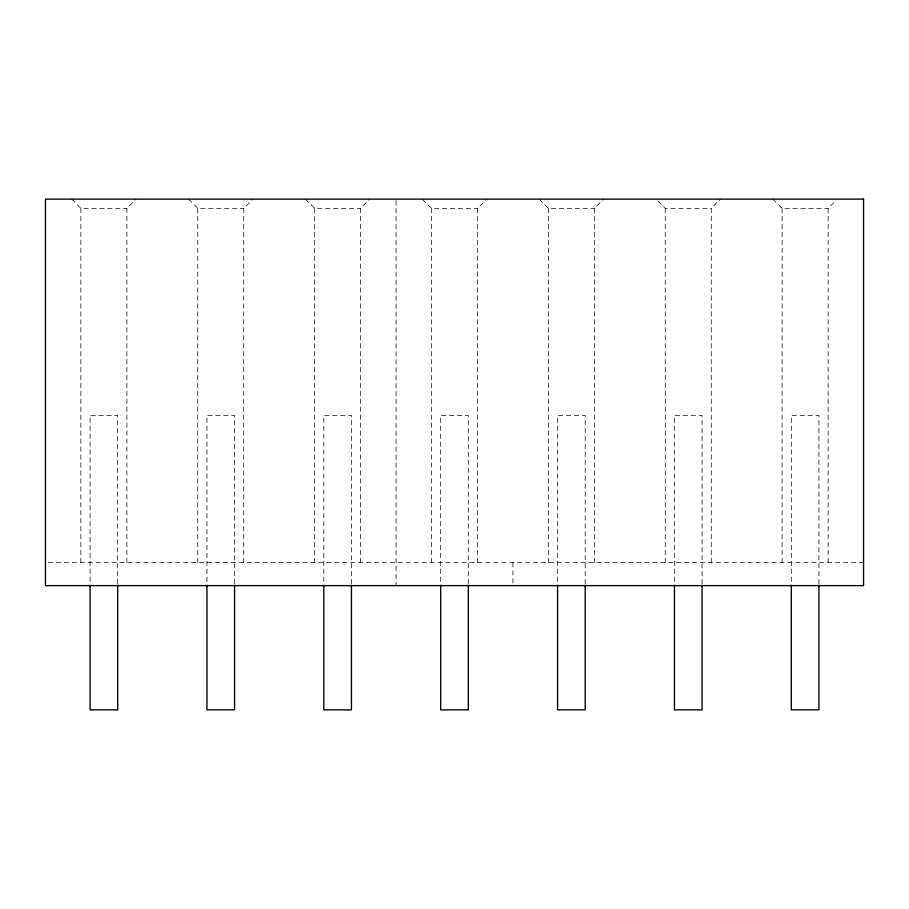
<?xml version="1.0" encoding="UTF-8"?>
<svg xmlns="http://www.w3.org/2000/svg" width="909" height="909" viewBox="0 0 909 909"><rect width="100%" height="100%" fill="white"/><g stroke="black" fill="none" stroke-linecap="round" stroke-linejoin="round"><path stroke-width="0.68" stroke-dasharray="4.54 3.41" d="M126.896 562.626L126.896 208.331L136.1 199.128M243.76 562.626L243.76 208.331L252.963 199.128M360.634 562.626L360.634 208.331L369.838 199.128M477.509 562.626L477.509 208.331L486.713 199.128M594.372 562.626L594.372 208.331L603.576 199.128M711.247 562.626L711.247 208.331L720.451 199.128M828.122 562.626L828.122 208.331L835.485 200.969M71.675 199.128L80.878 208.331L126.896 208.331M188.549 199.128L197.753 208.331L243.76 208.331M305.424 199.128L314.628 208.331L360.634 208.331M422.287 199.128L431.491 208.331L477.509 208.331M539.162 199.128L548.366 208.331L594.372 208.331M657.877 200.969L665.24 208.331L711.247 208.331M772.9 199.128L782.104 208.331L828.122 208.331M48.291 562.626L863.55 562.626M818.918 583.862L818.918 415.39L791.307 415.39L791.307 583.862M782.104 208.331L782.104 562.626M702.043 583.862L702.043 415.39L674.444 415.39L674.444 583.862M665.24 208.331L665.24 562.626M585.18 583.862L585.18 415.39L557.569 415.39L557.569 583.862M548.366 208.331L548.366 562.626M512.937 562.626L512.937 584.282M468.305 583.862L468.305 415.39L440.695 415.39L440.695 583.862M431.491 208.331L431.491 562.626M396.063 200.548L396.063 585.635M351.431 583.862L351.431 415.39L323.82 415.39L323.82 583.862M314.628 208.331L314.628 562.626M234.556 583.862L234.556 415.39L206.957 415.39L206.957 583.862M197.753 208.331L197.753 562.626M117.693 583.862L117.693 415.39L90.082 415.39L90.082 583.862M80.878 208.331L80.878 562.626"/><path stroke-width="1.36" d="M818.918 585.282L818.918 709.872L791.307 709.872L791.307 585.282M702.043 585.282L702.043 709.872L674.444 709.872L674.444 585.282M585.18 585.282L585.18 709.872L557.569 709.872L557.569 585.282M468.305 585.282L468.305 709.872L440.695 709.872L440.695 585.282M351.431 585.282L351.431 709.872L323.82 709.872L323.82 585.282M234.556 585.282L234.556 709.872L206.957 709.872L206.957 585.282M117.693 585.282L117.693 709.872L90.082 709.872L90.082 585.282M863.55 199.128L45.45 199.128L45.45 585.635L863.55 585.635L863.55 199.128"/></g></svg>
